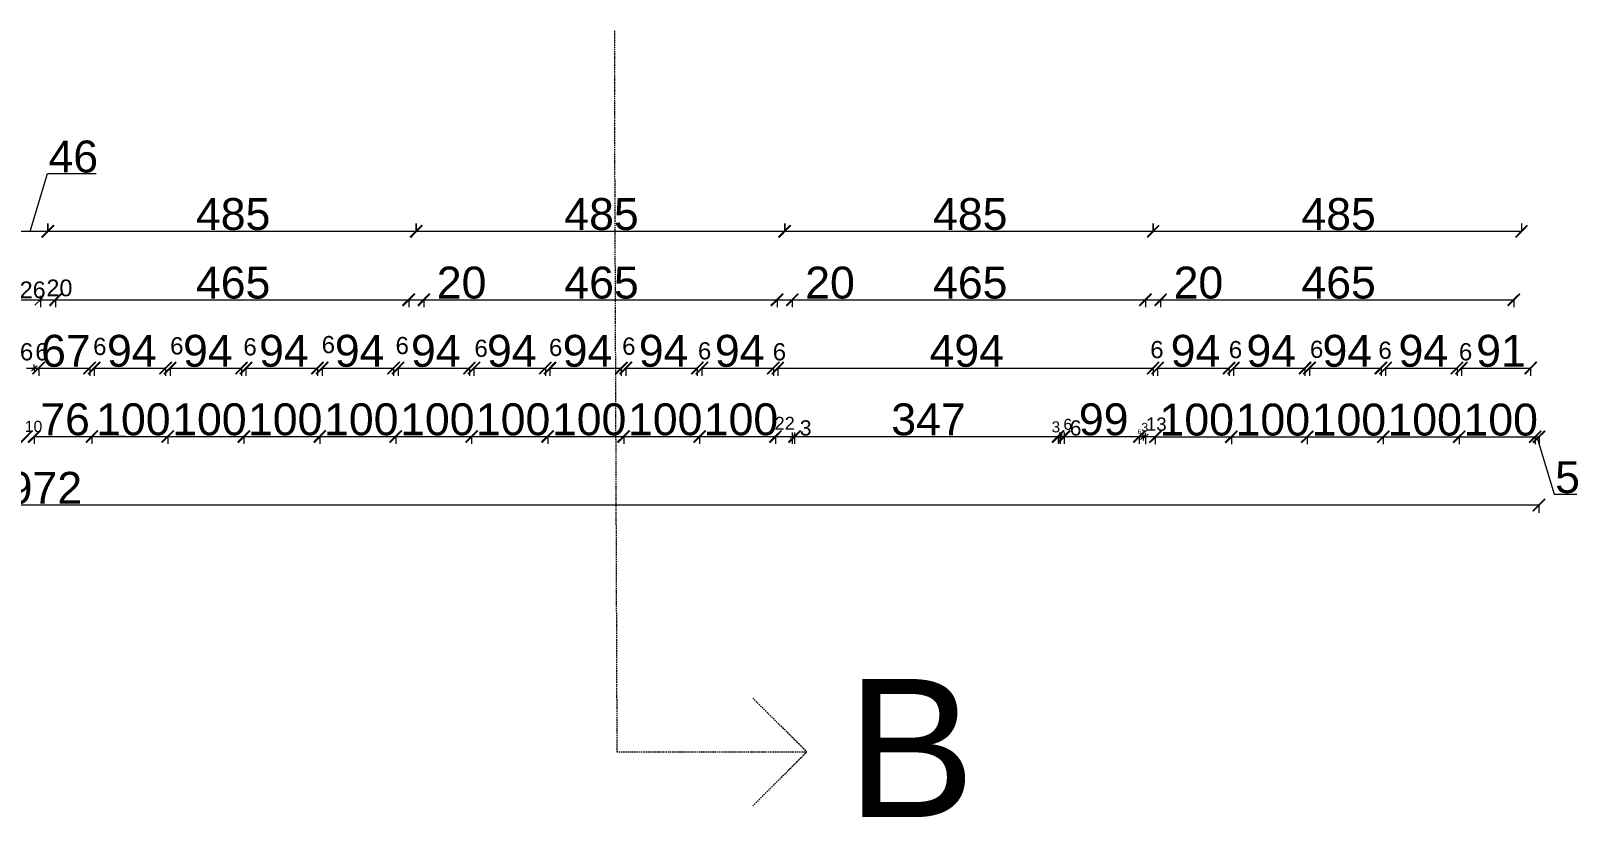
# Model space of a CAD drawing. Header units: centimetres. Extents: x 2816 to 28192, y 2553 to 18332.
# Drawn here: x 11771 to 16945, y 2662 to 5291 of the extents above; entities that cross this region are included whole.
import ezdxf

# ---------------------------------------------------------------- set-up
doc = ezdxf.new("R2010")
doc.units = ezdxf.units.CM
for name, color, linetype in [('PDF_0', 7, 'Continuous'), ('PDF_Dimenzionimi', 7, 'Continuous'), ('PDF_Kuotimi prerjeve', 7, 'Continuous'), ('PDF_Numrat e Kuotimit', 7, 'Continuous'), ('PDF_Prerja A-A', 7, 'Continuous')]:
    doc.layers.add(name, color=color, linetype=linetype)
doc.styles.add('PDF Arial', font='arial.ttf')

msp = doc.modelspace()

# ---------------------------------------------------------------- linework, layer by layer
at = {"layer": 'PDF_0', "transparency": 33554559}
for points in [[(11805.1, 4602.7), (11809.3, 4598.5), (11846.1, 4643.7)], [(11846.1, 4643.7), (11809.3, 4598.5), (11805.1, 4602.7)], [(11809.3, 4598.5), (11846.1, 4643.7), (11850.3, 4639.5)], [(11850.3, 4639.5), (11846.1, 4643.7), (11809.3, 4598.5)], [(13036.9, 4602.7), (13042.2, 4598.5), (13077.9, 4643.7)], [(13077.9, 4643.7), (13042.2, 4598.5), (13036.9, 4602.7)], [(13042.2, 4598.5), (13077.9, 4643.7), (13082.1, 4639.5)], [(13082.1, 4639.5), (13077.9, 4643.7), (13042.2, 4598.5)], [(14268.8, 4602.7), (14274, 4598.5), (14309.8, 4643.7)], [(14309.8, 4643.7), (14274, 4598.5), (14268.8, 4602.7)], [(14274, 4598.5), (14309.8, 4643.7), (14314, 4639.5)], [(14314, 4639.5), (14309.8, 4643.7), (14274, 4598.5)], [(15501.7, 4602.7), (15505.9, 4598.5), (15541.6, 4643.7)], [(15541.6, 4643.7), (15505.9, 4598.5), (15501.7, 4602.7)], [(15505.9, 4598.5), (15541.6, 4643.7), (15545.8, 4639.5)], [(15545.8, 4639.5), (15541.6, 4643.7), (15505.9, 4598.5)], [(16733.5, 4602.7), (16737.7, 4598.5), (16773.5, 4643.7)], [(16737.7, 4598.5), (16773.5, 4643.7), (16777.7, 4639.5)], [(11871.3, 4414.6), (11835.6, 4369.4), (11831.4, 4374.7)], [(11875.5, 4410.4), (11871.3, 4414.6), (11835.6, 4369.4)], [(13011.7, 4374.7), (13015.9, 4369.4), (13052.7, 4414.6)], [(13052.7, 4414.6), (13015.9, 4369.4), (13011.7, 4374.7)], [(13015.9, 4369.4), (13052.7, 4414.6), (13056.9, 4410.4)], [(13056.9, 4410.4), (13052.7, 4414.6), (13015.9, 4369.4)], [(13103.2, 4414.6), (13067.4, 4369.4), (13063.2, 4374.7)], [(13063.2, 4374.7), (13067.4, 4369.4), (13103.2, 4414.6)], [(13107.4, 4410.4), (13103.2, 4414.6), (13067.4, 4369.4)], [(13067.4, 4369.4), (13103.2, 4414.6), (13107.4, 4410.4)], [(14243.6, 4374.7), (14247.8, 4369.4), (14284.5, 4414.6)], [(14284.5, 4414.6), (14247.8, 4369.4), (14243.6, 4374.7)], [(14247.8, 4369.4), (14284.5, 4414.6), (14288.8, 4410.4)], [(14288.8, 4410.4), (14284.5, 4414.6), (14247.8, 4369.4)], [(14335, 4414.6), (14299.3, 4369.4), (14295.1, 4374.7)], [(14295.1, 4374.7), (14299.3, 4369.4), (14335, 4414.6)], [(14339.2, 4410.4), (14335, 4414.6), (14299.3, 4369.4)], [(14299.3, 4369.4), (14335, 4414.6), (14339.2, 4410.4)], [(15475.4, 4374.7), (15479.6, 4369.4), (15516.4, 4414.6)], [(15516.4, 4414.6), (15479.6, 4369.4), (15475.4, 4374.7)], [(15479.6, 4369.4), (15516.4, 4414.6), (15520.6, 4410.4)], [(15520.6, 4410.4), (15516.4, 4414.6), (15479.6, 4369.4)], [(15566.8, 4414.6), (15531.1, 4369.4), (15526.9, 4374.7)], [(15526.9, 4374.7), (15531.1, 4369.4), (15566.8, 4414.6)], [(15571.1, 4410.4), (15566.8, 4414.6), (15531.1, 4369.4)], [(15531.1, 4369.4), (15566.8, 4414.6), (15571.1, 4410.4)], [(16707.3, 4374.7), (16711.5, 4369.4), (16748.2, 4414.6)], [(16711.5, 4369.4), (16748.2, 4414.6), (16752.4, 4410.4)], [(11815.6, 4186.5), (11778.8, 4141.3), (11774.6, 4145.5)], [(11819.8, 4182.3), (11815.6, 4186.5), (11778.8, 4141.3)], [(11944.9, 4145.5), (11949.1, 4141.3), (11985.9, 4186.5)], [(11949.1, 4141.3), (11985.9, 4186.5), (11990.1, 4182.3)], [(12000.6, 4186.5), (11964.8, 4141.3), (11960.6, 4145.5)], [(12005.8, 4182.3), (12000.6, 4186.5), (11964.8, 4141.3)], [(12199.2, 4145.5), (12203.4, 4141.3), (12240.2, 4186.5)], [(12203.4, 4141.3), (12240.2, 4186.5), (12244.4, 4182.3)], [(12254.9, 4186.5), (12219.2, 4141.3), (12214, 4145.5)], [(12259.1, 4182.3), (12254.9, 4186.5), (12219.2, 4141.3)], [(12453.6, 4145.5), (12457.8, 4141.3), (12493.5, 4186.5)], [(12457.8, 4141.3), (12493.5, 4186.5), (12497.7, 4182.3)], [(12509.3, 4186.5), (12472.5, 4141.3), (12468.3, 4145.5)], [(12513.5, 4182.3), (12509.3, 4186.5), (12472.5, 4141.3)], [(12706.9, 4145.5), (12711.1, 4141.3), (12747.9, 4186.5)], [(12711.1, 4141.3), (12747.9, 4186.5), (12752.1, 4182.3)], [(12762.6, 4186.5), (12726.9, 4141.3), (12722.7, 4145.5)], [(12767.9, 4182.3), (12762.6, 4186.5), (12726.9, 4141.3)], [(12961.3, 4145.5), (12965.5, 4141.3), (13002.3, 4186.5)], [(12965.5, 4141.3), (13002.3, 4186.5), (13006.5, 4182.3)], [(13017, 4186.5), (12981.2, 4141.3), (12976, 4145.5)], [(13021.2, 4182.3), (13017, 4186.5), (12981.2, 4141.3)], [(13215.6, 4145.5), (13219.8, 4141.3), (13255.6, 4186.5)], [(13219.8, 4141.3), (13255.6, 4186.5), (13259.8, 4182.3)], [(13271.3, 4186.5), (13234.5, 4141.3), (13230.3, 4145.5)], [(13275.5, 4182.3), (13271.3, 4186.5), (13234.5, 4141.3)], [(13468.9, 4145.5), (13473.1, 4141.3), (13509.9, 4186.5)], [(13473.1, 4141.3), (13509.9, 4186.5), (13514.1, 4182.3)], [(13524.6, 4186.5), (13488.9, 4141.3), (13484.7, 4145.5)], [(13529.9, 4182.3), (13524.6, 4186.5), (13488.9, 4141.3)], [(13723.3, 4145.5), (13727.5, 4141.3), (13764.3, 4186.5)], [(13727.5, 4141.3), (13764.3, 4186.5), (13768.5, 4182.3)], [(13779, 4186.5), (13742.2, 4141.3), (13738, 4145.5)], [(13783.2, 4182.3), (13779, 4186.5), (13742.2, 4141.3)], [(13977.6, 4145.5), (13981.8, 4141.3), (14017.6, 4186.5)], [(13981.8, 4141.3), (14017.6, 4186.5), (14021.8, 4182.3)], [(14033.3, 4186.5), (13996.6, 4141.3), (13992.4, 4145.5)], [(14037.5, 4182.3), (14033.3, 4186.5), (13996.6, 4141.3)], [(14230.9, 4145.5), (14235.1, 4141.3), (14271.9, 4186.5)], [(14235.1, 4141.3), (14271.9, 4186.5), (14276.1, 4182.3)], [(14286.7, 4186.5), (14250.9, 4141.3), (14246.7, 4145.5)], [(14290.9, 4182.3), (14286.7, 4186.5), (14250.9, 4141.3)], [(15501.7, 4145.5), (15505.9, 4141.3), (15541.6, 4186.5)], [(15505.9, 4141.3), (15541.6, 4186.5), (15545.8, 4182.3)], [(15557.4, 4186.5), (15520.6, 4141.3), (15516.4, 4145.5)], [(15561.6, 4182.3), (15557.4, 4186.5), (15520.6, 4141.3)], [(15755, 4145.5), (15759.2, 4141.3), (15796, 4186.5)], [(15759.2, 4141.3), (15796, 4186.5), (15800.2, 4182.3)], [(15810.7, 4186.5), (15775, 4141.3), (15770.8, 4145.5)], [(15814.9, 4182.3), (15810.7, 4186.5), (15775, 4141.3)], [(16009.3, 4145.5), (16013.6, 4141.3), (16049.3, 4186.5)], [(16013.6, 4141.3), (16049.3, 4186.5), (16054.5, 4182.3)], [(16065.1, 4186.5), (16028.3, 4141.3), (16024.1, 4145.5)], [(16069.3, 4182.3), (16065.1, 4186.5), (16028.3, 4141.3)], [(16262.7, 4145.5), (16267.9, 4141.3), (16303.6, 4186.5)], [(16267.9, 4141.3), (16303.6, 4186.5), (16307.8, 4182.3)], [(16319.4, 4186.5), (16282.6, 4141.3), (16278.4, 4145.5)], [(16323.6, 4182.3), (16319.4, 4186.5), (16282.6, 4141.3)], [(16517, 4145.5), (16521.2, 4141.3), (16558, 4186.5)], [(16521.2, 4141.3), (16558, 4186.5), (16562.2, 4182.3)], [(16572.7, 4186.5), (16537, 4141.3), (16532.8, 4145.5)], [(16576.9, 4182.3), (16572.7, 4186.5), (16537, 4141.3)], [(16764, 4145.5), (16768.2, 4141.3), (16804, 4186.5)], [(16768.2, 4141.3), (16804, 4186.5), (16808.2, 4182.3)], [(11734.7, 3917.5), (11738.9, 3912.2), (11774.6, 3957.4)], [(11738.9, 3912.2), (11774.6, 3957.4), (11778.8, 3953.2)], [(11800.9, 3957.4), (11764.1, 3912.2), (11759.9, 3917.5)], [(11805.1, 3953.2), (11800.9, 3957.4), (11764.1, 3912.2)], [(11953.3, 3917.5), (11957.5, 3912.2), (11993.2, 3957.4)], [(11993.2, 3957.4), (11957.5, 3912.2), (11953.3, 3917.5)], [(11957.5, 3912.2), (11993.2, 3957.4), (11997.4, 3953.2)], [(11997.4, 3953.2), (11993.2, 3957.4), (11957.5, 3912.2)], [(12206.6, 3917.5), (12210.8, 3912.2), (12247.6, 3957.4)], [(12247.6, 3957.4), (12210.8, 3912.2), (12206.6, 3917.5)], [(12210.8, 3912.2), (12247.6, 3957.4), (12251.8, 3953.2)], [(12251.8, 3953.2), (12247.6, 3957.4), (12210.8, 3912.2)], [(12461, 3917.5), (12465.2, 3912.2), (12501.9, 3957.4)], [(12501.9, 3957.4), (12465.2, 3912.2), (12461, 3917.5)], [(12465.2, 3912.2), (12501.9, 3957.4), (12506.1, 3953.2)], [(12506.1, 3953.2), (12501.9, 3957.4), (12465.2, 3912.2)], [(12715.3, 3917.5), (12719.5, 3912.2), (12755.3, 3957.4)], [(12755.3, 3957.4), (12719.5, 3912.2), (12715.3, 3917.5)], [(12719.5, 3912.2), (12755.3, 3957.4), (12759.5, 3953.2)], [(12759.5, 3953.2), (12755.3, 3957.4), (12719.5, 3912.2)], [(12968.6, 3917.5), (12972.8, 3912.2), (13009.6, 3957.4)], [(13009.6, 3957.4), (12972.8, 3912.2), (12968.6, 3917.5)], [(12972.8, 3912.2), (13009.6, 3957.4), (13013.8, 3953.2)], [(13013.8, 3953.2), (13009.6, 3957.4), (12972.8, 3912.2)], [(13223, 3917.5), (13227.2, 3912.2), (13262.9, 3957.4)], [(13262.9, 3957.4), (13227.2, 3912.2), (13223, 3917.5)], [(13227.2, 3912.2), (13262.9, 3957.4), (13268.2, 3953.2)], [(13268.2, 3953.2), (13262.9, 3957.4), (13227.2, 3912.2)], [(13476.3, 3917.5), (13481.5, 3912.2), (13517.3, 3957.4)], [(13517.3, 3957.4), (13481.5, 3912.2), (13476.3, 3917.5)], [(13481.5, 3912.2), (13517.3, 3957.4), (13521.5, 3953.2)], [(13521.5, 3953.2), (13517.3, 3957.4), (13481.5, 3912.2)], [(13730.6, 3917.5), (13734.8, 3912.2), (13771.6, 3957.4)], [(13771.6, 3957.4), (13734.8, 3912.2), (13730.6, 3917.5)], [(13734.8, 3912.2), (13771.6, 3957.4), (13775.8, 3953.2)], [(13775.8, 3953.2), (13771.6, 3957.4), (13734.8, 3912.2)], [(13985, 3917.5), (13989.2, 3912.2), (14024.9, 3957.4)], [(14024.9, 3957.4), (13989.2, 3912.2), (13985, 3917.5)], [(13989.2, 3912.2), (14024.9, 3957.4), (14030.2, 3953.2)], [(14030.2, 3953.2), (14024.9, 3957.4), (13989.2, 3912.2)], [(14238.3, 3917.5), (14243.6, 3912.2), (14279.3, 3957.4)], [(14243.6, 3912.2), (14279.3, 3957.4), (14283.5, 3953.2)], [(14343.4, 3957.4), (14306.6, 3912.2), (14302.4, 3917.5)], [(14347.6, 3953.2), (14343.4, 3957.4), (14306.6, 3912.2)], [(14323.4, 3943.7), (14310.8, 3926.9), (14308.7, 3928)], [(14325.5, 3941.6), (14323.4, 3943.7), (14310.8, 3926.9)], [(14316.1, 3928), (14318.2, 3926.9), (14331.8, 3943.7)], [(14318.2, 3926.9), (14331.8, 3943.7), (14332.9, 3941.6)], [(15183.2, 3917.5), (15188.5, 3912.2), (15224.2, 3957.4)], [(15188.5, 3912.2), (15224.2, 3957.4), (15228.4, 3953.2)], [(15244.2, 3957.4), (15208.4, 3912.2), (15204.2, 3917.5)], [(15218.9, 3943.7), (15205.3, 3926.9), (15204.2, 3928)], [(15221, 3941.6), (15218.9, 3943.7), (15205.3, 3926.9)], [(15249.4, 3953.2), (15244.2, 3957.4), (15208.4, 3912.2)], [(15217.9, 3928), (15220, 3926.9), (15233.7, 3943.7)], [(15220, 3926.9), (15233.7, 3943.7), (15234.7, 3941.6)], [(15455.4, 3917.5), (15459.6, 3912.2), (15496.4, 3957.4)], [(15459.6, 3912.2), (15496.4, 3957.4), (15500.6, 3953.2)], [(15549, 3956.3), (15513.2, 3912.2), (15509, 3916.4)], [(15554.2, 3952.1), (15549, 3956.3), (15513.2, 3912.2)], [(15762.3, 3916.4), (15767.6, 3912.2), (15803.3, 3956.3)], [(15803.3, 3956.3), (15767.6, 3912.2), (15762.3, 3916.4)], [(15767.6, 3912.2), (15803.3, 3956.3), (15807.5, 3952.1)], [(15807.5, 3952.1), (15803.3, 3956.3), (15767.6, 3912.2)], [(16016.7, 3916.4), (16020.9, 3912.2), (16057.7, 3956.3)], [(16057.7, 3956.3), (16020.9, 3912.2), (16016.7, 3916.4)], [(16020.9, 3912.2), (16057.7, 3956.3), (16061.9, 3952.1)], [(16061.9, 3952.1), (16057.7, 3956.3), (16020.9, 3912.2)], [(16271.1, 3916.4), (16275.3, 3912.2), (16311, 3956.3)], [(16311, 3956.3), (16275.3, 3912.2), (16271.1, 3916.4)], [(16275.3, 3912.2), (16311, 3956.3), (16316.3, 3952.1)], [(16316.3, 3952.1), (16311, 3956.3), (16275.3, 3912.2)], [(16524.4, 3916.4), (16529.6, 3912.2), (16565.4, 3956.3)], [(16565.4, 3956.3), (16529.6, 3912.2), (16524.4, 3916.4)], [(16529.6, 3912.2), (16565.4, 3956.3), (16569.6, 3952.1)], [(16569.6, 3952.1), (16565.4, 3956.3), (16529.6, 3912.2)], [(16778.7, 3916.4), (16782.9, 3912.2), (16819.7, 3956.3)], [(16819.7, 3956.3), (16782.9, 3912.2), (16778.7, 3916.4)], [(16782.9, 3912.2), (16819.7, 3956.3), (16823.9, 3952.1)], [(16823.9, 3952.1), (16819.7, 3956.3), (16782.9, 3912.2)], [(16791.3, 3916.4), (16795.5, 3912.2), (16832.3, 3956.3)], [(16795.5, 3912.2), (16832.3, 3956.3), (16836.5, 3952.1)], [(16791.3, 3687.3), (16795.5, 3683.1), (16832.3, 3728.3)], [(16795.5, 3683.1), (16832.3, 3728.3), (16836.5, 3724.1)]]:
    msp.add_solid(points, dxfattribs=at)
at = {"layer": 'PDF_Dimenzionimi', "lineweight": 0}
for points in [[(11769.4, 4620.6), (11827.2, 4814), (11989, 4814)], [(11828.2, 4646.9), (11828.2, 4620.6), (11711.5, 4620.6)], [(11828.2, 4620.6), (11828.2, 4646.9)], [(13060.1, 4646.9), (13060.1, 4620.6), (11828.2, 4620.6)], [(13060.1, 4620.6), (13060.1, 4646.9)], [(14291.9, 4646.9), (14291.9, 4620.6), (13060.1, 4620.6)], [(14291.9, 4620.6), (14291.9, 4646.9)], [(15523.8, 4646.9), (15523.8, 4620.6), (14291.9, 4620.6)], [(15523.8, 4620.6), (15523.8, 4646.9)], [(16755.6, 4646.9), (16755.6, 4620.6), (15523.8, 4620.6)], [(11853.4, 4394.6), (11853.4, 4367.3)], [(11853.4, 4392.5), (13034.8, 4392.5)], [(13034.8, 4394.6), (13034.8, 4367.3)], [(13085.3, 4394.6), (13085.3, 4367.3)], [(13085.3, 4392.5), (14266.7, 4392.5)], [(14266.7, 4394.6), (14266.7, 4367.3)], [(14317.1, 4394.6), (14317.1, 4367.3)], [(14317.1, 4392.5), (15498.5, 4392.5)], [(15498.5, 4394.6), (15498.5, 4367.3)], [(15549, 4394.6), (15549, 4367.3)], [(15549, 4392.5), (16730.4, 4392.5)], [(16730.4, 4394.6), (16730.4, 4367.3)], [(11797.7, 4166.6), (11797.7, 4138.2)], [(11797.7, 4163.4), (11968, 4163.4)], [(11968, 4166.6), (11968, 4138.2)], [(11982.7, 4166.6), (11982.7, 4138.2)], [(11982.7, 4163.4), (12221.3, 4163.4)], [(12221.3, 4166.6), (12221.3, 4138.2)], [(12237.1, 4166.6), (12237.1, 4138.2)], [(12237.1, 4163.4), (12475.7, 4163.4)], [(12475.7, 4166.6), (12475.7, 4138.2)], [(12490.4, 4166.6), (12490.4, 4138.2)], [(12490.4, 4163.4), (12730, 4163.4)], [(12730, 4166.6), (12730, 4138.2)], [(12744.7, 4166.6), (12744.7, 4138.2)], [(12744.7, 4163.4), (12983.3, 4163.4)], [(12983.3, 4166.6), (12983.3, 4138.2)], [(12999.1, 4166.6), (12999.1, 4138.2)], [(12999.1, 4163.4), (13237.7, 4163.4)], [(13237.7, 4166.6), (13237.7, 4138.2)], [(13252.4, 4166.6), (13252.4, 4138.2)], [(13252.4, 4163.4), (13492, 4163.4)], [(13492, 4166.6), (13492, 4138.2)], [(13506.8, 4166.6), (13506.8, 4138.2)], [(13506.8, 4163.4), (13745.4, 4163.4)], [(13745.4, 4166.6), (13745.4, 4138.2)], [(13761.1, 4166.6), (13761.1, 4138.2)], [(13761.1, 4163.4), (13999.7, 4163.4)], [(13999.7, 4166.6), (13999.7, 4138.2)], [(14014.4, 4166.6), (14014.4, 4138.2)], [(14014.4, 4163.4), (14254.1, 4163.4)], [(14254.1, 4166.6), (14254.1, 4138.2)], [(14268.8, 4166.6), (14268.8, 4138.2)], [(14268.8, 4163.4), (15523.8, 4163.4)], [(15523.8, 4166.6), (15523.8, 4138.2)], [(15538.5, 4166.6), (15538.5, 4138.2)], [(15538.5, 4163.4), (15778.1, 4163.4)], [(15778.1, 4166.6), (15778.1, 4138.2)], [(15792.8, 4166.6), (15792.8, 4138.2)], [(15792.8, 4163.4), (16031.4, 4163.4)], [(16031.4, 4166.6), (16031.4, 4138.2)], [(16047.2, 4166.6), (16047.2, 4138.2)], [(16047.2, 4163.4), (16285.8, 4163.4)], [(16285.8, 4166.6), (16285.8, 4138.2)], [(16300.5, 4166.6), (16300.5, 4138.2)], [(16300.5, 4163.4), (16540.1, 4163.4)], [(16540.1, 4166.6), (16540.1, 4138.2)], [(16554.8, 4166.6), (16554.8, 4138.2)], [(16554.8, 4163.4), (16786.1, 4163.4)], [(16786.1, 4166.6), (16786.1, 4138.2)], [(11782, 3937.4), (11782, 3910.1)], [(11782, 3935.3), (11975.4, 3935.3)], [(11975.4, 3937.4), (11975.4, 3910.1)], [(11975.4, 3937.4), (11975.4, 3910.1)], [(11975.4, 3935.3), (12229.7, 3935.3)], [(12229.7, 3937.4), (12229.7, 3910.1)], [(12229.7, 3937.4), (12229.7, 3910.1)], [(12229.7, 3935.3), (12483, 3935.3)], [(12483, 3937.4), (12483, 3910.1)], [(12483, 3937.4), (12483, 3910.1)], [(12483, 3935.3), (12737.4, 3935.3)], [(12737.4, 3937.4), (12737.4, 3910.1)], [(12737.4, 3937.4), (12737.4, 3910.1)], [(12737.4, 3935.3), (12991.7, 3935.3)], [(12991.7, 3937.4), (12991.7, 3910.1)], [(12991.7, 3937.4), (12991.7, 3910.1)], [(12991.7, 3935.3), (13245, 3935.3)], [(13245, 3937.4), (13245, 3910.1)], [(13245, 3937.4), (13245, 3910.1)], [(13245, 3935.3), (13499.4, 3935.3)], [(13499.4, 3937.4), (13499.4, 3910.1)], [(13499.4, 3937.4), (13499.4, 3910.1)], [(13499.4, 3935.3), (13753.8, 3935.3)], [(13753.8, 3937.4), (13753.8, 3910.1)], [(13753.8, 3937.4), (13753.8, 3910.1)], [(13753.8, 3935.3), (14007.1, 3935.3)], [(14007.1, 3937.4), (14007.1, 3910.1)], [(14007.1, 3937.4), (14007.1, 3910.1)], [(14007.1, 3935.3), (14261.4, 3935.3)], [(14261.4, 3937.4), (14261.4, 3910.1)], [(14317.1, 3947.9), (14317.1, 3910.1)], [(14317.1, 3935.3), (14324.5, 3935.3), (14378.1, 3935.3)], [(14324.5, 3947.9), (14324.5, 3910.1)], [(14324.5, 3937.4), (14324.5, 3910.1)], [(14324.5, 3935.3), (15206.3, 3935.3)], [(15206.3, 3937.4), (15206.3, 3910.1)], [(15212.6, 3947.9), (15212.6, 3910.1)], [(15212.6, 3935.3), (15226.3, 3935.3), (15279.9, 3935.3)], [(15226.3, 3947.9), (15226.3, 3910.1)], [(15226.3, 3935.3), (15477.5, 3935.3)], [(15226.3, 3934.3), (15226.3, 3910.1)], [(15477.5, 3934.3), (15477.5, 3910.1)], [(15531.1, 3936.4), (15531.1, 3909)], [(15531.1, 3934.3), (15785.5, 3934.3)], [(15785.5, 3936.4), (15785.5, 3909)], [(15785.5, 3936.4), (15785.5, 3909)], [(15785.5, 3934.3), (16038.8, 3934.3)], [(16038.8, 3936.4), (16038.8, 3909)], [(16038.8, 3936.4), (16038.8, 3909)], [(16038.8, 3934.3), (16293.1, 3934.3)], [(16293.1, 3936.4), (16293.1, 3909)], [(16293.1, 3936.4), (16293.1, 3909)], [(16293.1, 3934.3), (16547.5, 3934.3)], [(16547.5, 3936.4), (16547.5, 3909)], [(16547.5, 3936.4), (16547.5, 3909)], [(16547.5, 3934.3), (16800.8, 3934.3)], [(16800.8, 3936.4), (16800.8, 3909)], [(16800.8, 3936.4), (16800.8, 3909)], [(16800.8, 3934.3), (16814.5, 3934.3)], [(16807.1, 3934.3), (16864.9, 3741.9), (16940.6, 3741.9)], [(16814.5, 3936.4), (16814.5, 3909)], [(16814.5, 3679.9), (16814.5, 3705.1), (6725.3, 3705.1)]]:
    msp.add_lwpolyline(points, dxfattribs=at)
at = {"layer": 'PDF_Kuotimi prerjeve', "lineweight": 0}
for points in [[(13034.8, 4417.8), (13034.8, 4417.8)], [(13085.3, 4417.8), (13085.3, 4417.8)], [(14266.7, 4417.8), (14266.7, 4417.8)], [(14317.1, 4417.8), (14317.1, 4417.8)], [(15498.5, 4417.8), (15498.5, 4417.8)], [(15549, 4417.8), (15549, 4417.8)], [(13034.8, 4392.5), (13085.3, 4392.5), (13285, 4392.5)], [(14266.7, 4392.5), (14317.1, 4392.5), (14516.8, 4392.5)], [(15498.5, 4392.5), (15549, 4392.5), (15748.7, 4392.5)]]:
    msp.add_lwpolyline(points, dxfattribs=at)
at = {"layer": 'PDF_Numrat e Kuotimit', "lineweight": 0}
for points in [[(11803, 4392.5), (11803, 4405.1)], [(11803, 4392.5), (11811.4, 4400.9)], [(11736.8, 4392.5), (11803, 4392.5)], [(11803, 4392.5), (11784.1, 4374.7)], [(11803, 4392.5), (11803, 4367.3)], [(11803, 4392.5), (11853.4, 4392.5)], [(11756.7, 4163.4), (11782, 4163.4)], [(11782, 4163.4), (11773.6, 4155)], [(11782, 4163.4), (11782, 4176)], [(11782, 4163.4), (11792.5, 4170.8)], [(11782, 4163.4), (11797.7, 4163.4)], [(11782, 4163.4), (11782, 4150.8)], [(12086.8, 3935.3), (12061.5, 3935.3)], [(14261.4, 3935.3), (14317.1, 3935.3)], [(15211.6, 3935.3), (15211.6, 3947.9)], [(15226.3, 3935.3), (15211.6, 3935.3)], [(15211.6, 3935.3), (15211.6, 3922.7)], [(15490.1, 3934.3), (15475.4, 3934.3)], [(15490.1, 3934.3), (15481.7, 3924.8)], [(15490.1, 3934.3), (15490.1, 3946.9)], [(15490.1, 3934.3), (15495.4, 3938.5)], [(15498.5, 3934.3), (15490.1, 3934.3)], [(15490.1, 3934.3), (15490.1, 3921.7)], [(15498.5, 3934.3), (15493.3, 3930.1)], [(15498.5, 3934.3), (15498.5, 3946.9)], [(15498.5, 3934.3), (15506.9, 3942.7)], [(15531.1, 3934.3), (15498.5, 3934.3)], [(15498.5, 3934.3), (15498.5, 3909)], [(15782.3, 3934.3), (15798.1, 3934.3)], [(15798.1, 3934.3), (15805.4, 3934.3)], [(15805.4, 3934.3), (15835.9, 3934.3)]]:
    msp.add_lwpolyline(points, dxfattribs=at)
at = {"layer": 'PDF_Prerja A-A', "lineweight": 0}
for points in [[(13722.2, 5291.2), (13722.2, 5285.9)], [(13722.2, 5283.8), (13722.2, 5278.6)], [(13722.2, 5276.5), (13722.2, 5271.2)], [(13722.2, 5269.1), (13722.2, 5263.9)], [(13722.2, 5261.8), (13722.2, 5256.5)], [(13722.2, 5254.4), (13722.2, 5249.2)], [(13722.2, 5246), (13722.2, 5241.8)], [(13722.2, 5238.6), (13722.2, 5234.4)], [(13722.2, 5231.3), (13722.2, 5227.1)], [(13722.2, 5223.9), (13722.2, 5218.7)], [(13722.2, 5216.6), (13722.2, 5211.3)], [(13722.2, 5209.2), (13722.2, 5204)], [(13722.2, 5201.9), (13722.2, 5196.6)], [(13722.2, 5194.5), (13722.2, 5189.2)], [(13722.2, 5187.1), (13722.2, 5181.9)], [(13722.2, 5179.8), (13722.2, 5174.5)], [(13722.2, 5172.4), (13722.2, 5167.2)], [(13722.2, 5164), (13722.2, 5159.8)], [(13722.2, 5156.7), (13722.2, 5152.5)], [(13722.2, 5149.3), (13722.2, 5145.1)], [(13722.2, 5141.9), (13722.2, 5136.7)], [(13722.2, 5134.6), (13722.2, 5129.3)], [(13722.2, 5127.2), (13722.2, 5122)], [(13722.2, 5119.9), (13722.2, 5114.6)], [(13722.2, 5112.5), (13722.2, 5107.3)], [(13722.2, 5105.2), (13722.2, 5099.9)], [(13722.2, 5097.8), (13722.2, 5092.5)], [(13722.2, 5090.4), (13723.3, 5085.2)], [(13723.3, 5083.1), (13723.3, 5077.8)], [(13723.3, 5074.7), (13723.3, 5070.5)], [(13723.3, 5067.3), (13723.3, 5063.1)], [(13723.3, 5060), (13723.3, 5055.8)], [(13723.3, 5052.6), (13723.3, 5047.3)], [(13723.3, 5045.2), (13723.3, 5040)], [(13723.3, 5037.9), (13723.3, 5032.6)], [(13723.3, 5030.5), (13723.3, 5025.3)], [(13723.3, 5023.2), (13723.3, 5017.9)], [(13723.3, 5015.8), (13723.3, 5010.6)], [(13723.3, 5008.5), (13723.3, 5003.2)], [(13723.3, 5001.1), (13723.3, 4995.8)], [(13723.3, 4992.7), (13723.3, 4988.5)], [(13723.3, 4985.3), (13723.3, 4981.1)], [(13723.3, 4978), (13723.3, 4973.8)], [(13723.3, 4970.6), (13723.3, 4965.4)], [(13723.3, 4963.3), (13723.3, 4958)], [(13723.3, 4955.9), (13723.3, 4950.7)], [(13723.3, 4948.5), (13723.3, 4943.3)], [(13723.3, 4941.2), (13723.3, 4935.9)], [(13723.3, 4933.8), (13723.3, 4928.6)], [(13723.3, 4926.5), (13723.3, 4921.2)], [(13723.3, 4919.1), (13723.3, 4913.9)], [(13723.3, 4911.8), (13723.3, 4906.5)], [(13723.3, 4903.4), (13723.3, 4899.1)], [(13723.3, 4896), (13723.3, 4891.8)], [(13723.3, 4888.6), (13723.3, 4884.4)], [(13723.3, 4881.3), (13723.3, 4876)], [(13723.3, 4873.9), (13723.3, 4868.7)], [(13723.3, 4866.6), (13723.3, 4861.3)], [(13723.3, 4859.2), (13723.3, 4854)], [(13723.3, 4851.9), (13723.3, 4846.6)], [(13723.3, 4844.5), (13723.3, 4839.2)], [(13723.3, 4837.1), (13723.3, 4831.9)], [(13723.3, 4829.8), (13723.3, 4824.5)], [(13723.3, 4821.4), (13723.3, 4817.2)], [(13723.3, 4814), (13723.3, 4809.8)], [(13723.3, 4806.7), (13723.3, 4802.5)], [(13723.3, 4799.3), (13724.3, 4794)], [(13724.3, 4791.9), (13724.3, 4786.7)], [(13724.3, 4784.6), (13724.3, 4779.3)], [(13724.3, 4777.2), (13724.3, 4772)], [(13724.3, 4769.9), (13724.3, 4764.6)], [(13724.3, 4762.5), (13724.3, 4757.3)], [(13724.3, 4755.2), (13724.3, 4749.9)], [(13724.3, 4747.8), (13724.3, 4742.5)], [(13724.3, 4740.4), (13724.3, 4735.2)], [(13724.3, 4732), (13724.3, 4727.8)], [(13724.3, 4724.7), (13724.3, 4720.5)], [(13724.3, 4717.3), (13724.3, 4713.1)], [(13724.3, 4710), (13724.3, 4704.7)], [(13724.3, 4702.6), (13724.3, 4697.3)], [(13724.3, 4695.2), (13724.3, 4690)], [(13724.3, 4687.9), (13724.3, 4682.6)], [(13724.3, 4680.5), (13724.3, 4675.3)], [(13724.3, 4673.2), (13724.3, 4667.9)], [(13724.3, 4665.8), (13724.3, 4660.6)], [(13724.3, 4658.5), (13724.3, 4653.2)], [(13724.3, 4650), (13724.3, 4645.8)], [(13724.3, 4642.7), (13724.3, 4638.5)], [(13724.3, 4635.3), (13724.3, 4631.1)], [(13724.3, 4628), (13724.3, 4622.7)], [(13724.3, 4620.6), (13724.3, 4615.4)], [(13724.3, 4613.3), (13724.3, 4608)], [(13724.3, 4605.9), (13724.3, 4600.6)], [(13724.3, 4598.5), (13724.3, 4593.3)], [(13724.3, 4591.2), (13724.3, 4585.9)], [(13724.3, 4583.8), (13724.3, 4578.6)], [(13724.3, 4576.5), (13724.3, 4571.2)], [(13724.3, 4569.1), (13724.3, 4563.9)], [(13724.3, 4560.7), (13724.3, 4556.5)], [(13724.3, 4553.3), (13724.3, 4549.1)], [(13724.3, 4546), (13724.3, 4541.8)], [(13724.3, 4538.6), (13724.3, 4533.4)], [(13724.3, 4531.3), (13724.3, 4526)], [(13724.3, 4523.9), (13724.3, 4518.7)], [(13724.3, 4516.6), (13724.3, 4511.3)], [(13724.3, 4509.2), (13725.4, 4503.9)], [(13725.4, 4501.8), (13725.4, 4496.6)], [(13725.4, 4494.5), (13725.4, 4489.2)], [(13725.4, 4487.1), (13725.4, 4481.9)], [(13725.4, 4478.7), (13725.4, 4474.5)], [(13725.4, 4471.4), (13725.4, 4467.2)], [(13725.4, 4464), (13725.4, 4459.8)], [(13725.4, 4456.7), (13725.4, 4451.4)], [(13725.4, 4449.3), (13725.4, 4444)], [(13725.4, 4441.9), (13725.4, 4436.7)], [(13725.4, 4434.6), (13725.4, 4429.3)], [(13725.4, 4427.2), (13725.4, 4422)], [(13725.4, 4419.9), (13725.4, 4414.6)], [(13725.4, 4412.5), (13725.4, 4407.3)], [(13725.4, 4405.1), (13725.4, 4399.9)], [(13725.4, 4397.8), (13725.4, 4392.5)], [(13725.4, 4389.4), (13725.4, 4385.2)], [(13725.4, 4382), (13725.4, 4377.8)], [(13725.4, 4374.7), (13725.4, 4370.5)], [(13725.4, 4367.3), (13725.4, 4362.1)], [(13725.4, 4360), (13725.4, 4354.7)], [(13725.4, 4352.6), (13725.4, 4347.3)], [(13725.4, 4345.2), (13725.4, 4340)], [(13725.4, 4337.9), (13725.4, 4332.6)], [(13725.4, 4330.5), (13725.4, 4325.3)], [(13725.4, 4323.2), (13725.4, 4317.9)], [(13725.4, 4315.8), (13725.4, 4310.6)], [(13725.4, 4307.4), (13725.4, 4303.2)], [(13725.4, 4300), (13725.4, 4295.8)], [(13725.4, 4292.7), (13725.4, 4288.5)], [(13725.4, 4285.3), (13725.4, 4280.1)], [(13725.4, 4278), (13725.4, 4272.7)], [(13725.4, 4270.6), (13725.4, 4265.4)], [(13725.4, 4263.3), (13725.4, 4258)], [(13725.4, 4255.9), (13725.4, 4250.6)], [(13725.4, 4248.5), (13725.4, 4243.3)], [(13725.4, 4241.2), (13725.4, 4235.9)], [(13725.4, 4233.8), (13725.4, 4228.6)], [(13725.4, 4226.5), (13725.4, 4221.2)], [(13725.4, 4218.1), (13726.4, 4213.9)], [(13726.4, 4210.7), (13726.4, 4206.5)], [(13726.4, 4203.3), (13726.4, 4199.1)], [(13726.4, 4196), (13726.4, 4190.7)], [(13726.4, 4188.6), (13726.4, 4183.4)], [(13726.4, 4181.3), (13726.4, 4176)], [(13726.4, 4173.9), (13726.4, 4168.7)], [(13726.4, 4166.6), (13726.4, 4161.3)], [(13726.4, 4159.2), (13726.4, 4153.9)], [(13726.4, 4151.8), (13726.4, 4146.6)], [(13726.4, 4144.5), (13726.4, 4139.2)], [(13726.4, 4136.1), (13726.4, 4131.9)], [(13726.4, 4128.7), (13726.4, 4124.5)], [(13726.4, 4121.4), (13726.4, 4117.2)], [(13726.4, 4114), (13726.4, 4108.7)], [(13726.4, 4106.6), (13726.4, 4101.4)], [(13726.4, 4099.3), (13726.4, 4094)], [(13726.4, 4091.9), (13726.4, 4086.7)], [(13726.4, 4084.6), (13726.4, 4079.3)], [(13726.4, 4077.2), (13726.4, 4072)], [(13726.4, 4069.9), (13726.4, 4064.6)], [(13726.4, 4062.5), (13726.4, 4057.2)], [(13726.4, 4055.1), (13726.4, 4049.9)], [(13726.4, 4046.7), (13726.4, 4042.5)], [(13726.4, 4039.4), (13726.4, 4035.2)], [(13726.4, 4032), (13726.4, 4027.8)], [(13726.4, 4024.7), (13726.4, 4019.4)], [(13726.4, 4017.3), (13726.4, 4012.1)], [(13726.4, 4009.9), (13726.4, 4004.7)], [(13726.4, 4002.6), (13726.4, 3997.3)], [(13726.4, 3995.2), (13726.4, 3990)], [(13726.4, 3987.9), (13726.4, 3982.6)], [(13726.4, 3980.5), (13726.4, 3975.3)], [(13726.4, 3973.2), (13726.4, 3967.9)], [(13726.4, 3964.8), (13726.4, 3960.5)], [(13726.4, 3957.4), (13726.4, 3953.2)], [(13726.4, 3950), (13726.4, 3945.8)], [(13726.4, 3942.7), (13726.4, 3937.4)], [(13726.4, 3935.3), (13726.4, 3930.1)], [(13726.4, 3928), (13727.5, 3922.7)], [(13727.5, 3920.6), (13727.5, 3915.4)], [(13727.5, 3913.3), (13727.5, 3908)], [(13727.5, 3905.9), (13727.5, 3900.6)], [(13727.5, 3898.5), (13727.5, 3893.3)], [(13727.5, 3891.2), (13727.5, 3885.9)], [(13727.5, 3883.8), (13727.5, 3878.6)], [(13727.5, 3875.4), (13727.5, 3871.2)], [(13727.5, 3868.1), (13727.5, 3863.9)], [(13727.5, 3860.7), (13727.5, 3856.5)], [(13727.5, 3853.3), (13727.5, 3848.1)], [(13727.5, 3846), (13727.5, 3840.7)], [(13727.5, 3838.6), (13727.5, 3833.4)], [(13727.5, 3831.3), (13727.5, 3826)], [(13727.5, 3823.9), (13727.5, 3818.7)], [(13727.5, 3816.6), (13727.5, 3811.3)], [(13727.5, 3809.2), (13727.5, 3803.9)], [(13727.5, 3801.8), (13727.5, 3796.6)], [(13727.5, 3793.4), (13727.5, 3789.2)], [(13727.5, 3786.1), (13727.5, 3781.9)], [(13727.5, 3778.7), (13727.5, 3774.5)], [(13727.5, 3771.4), (13727.5, 3766.1)], [(13727.5, 3764), (13727.5, 3758.7)], [(13727.5, 3756.6), (13727.5, 3751.4)], [(13727.5, 3749.3), (13727.5, 3744)], [(13727.5, 3741.9), (13727.5, 3736.7)], [(13727.5, 3734.6), (13727.5, 3729.3)], [(13727.5, 3727.2), (13727.5, 3722)], [(13727.5, 3719.9), (13727.5, 3714.6)], [(13727.5, 3712.5), (13727.5, 3707.2)], [(13727.5, 3704.1), (13727.5, 3699.9)], [(13727.5, 3696.7), (13727.5, 3692.5)], [(13727.5, 3689.4), (13727.5, 3685.2)], [(13727.5, 3682), (13727.5, 3676.8)], [(13727.5, 3674.7), (13727.5, 3669.4)], [(13727.5, 3667.3), (13727.5, 3662)], [(13727.5, 3659.9), (13727.5, 3654.7)], [(13727.5, 3652.6), (13727.5, 3647.3)], [(13727.5, 3645.2), (13727.5, 3640)], [(13728.5, 3637.9), (13728.5, 3632.6)], [(13728.5, 3630.5), (13728.5, 3625.3)], [(13728.5, 3622.1), (13728.5, 3617.9)], [(13728.5, 3614.7), (13728.5, 3610.5)], [(13728.5, 3607.4), (13728.5, 3603.2)], [(13728.5, 3600), (13728.5, 3594.8)], [(13728.5, 3592.7), (13728.5, 3587.4)], [(13728.5, 3585.3), (13728.5, 3580.1)], [(13728.5, 3578), (13728.5, 3572.7)], [(13728.5, 3570.6), (13728.5, 3565.3)], [(13728.5, 3563.2), (13728.5, 3558)], [(13728.5, 3555.9), (13728.5, 3550.6)], [(13728.5, 3548.5), (13728.5, 3543.3)], [(13728.5, 3541.2), (13728.5, 3535.9)], [(13728.5, 3532.8), (13728.5, 3528.6)], [(13728.5, 3525.4), (13728.5, 3521.2)], [(13728.5, 3518.1), (13728.5, 3513.8)], [(13728.5, 3510.7), (13728.5, 3505.4)], [(13728.5, 3503.3), (13728.5, 3498.1)], [(13728.5, 3496), (13728.5, 3490.7)], [(13728.5, 3488.6), (13728.5, 3483.4)], [(13728.5, 3481.3), (13728.5, 3476)], [(13728.5, 3473.9), (13728.5, 3468.6)], [(13728.5, 3466.5), (13728.5, 3461.3)], [(13728.5, 3459.2), (13728.5, 3453.9)], [(13728.5, 3450.8), (13728.5, 3446.6)], [(13728.5, 3443.4), (13728.5, 3439.2)], [(13728.5, 3436.1), (13728.5, 3431.9)], [(13728.5, 3428.7), (13728.5, 3423.5)], [(13728.5, 3421.4), (13728.5, 3416.1)], [(13728.5, 3414), (13728.5, 3408.7)], [(13728.5, 3406.6), (13728.5, 3401.4)], [(13728.5, 3399.3), (13728.5, 3394)], [(13728.5, 3391.9), (13728.5, 3386.7)], [(13728.5, 3384.6), (13728.5, 3379.3)], [(13728.5, 3377.2), (13728.5, 3372)], [(13728.5, 3369.8), (13728.5, 3364.6)], [(13728.5, 3361.4), (13728.5, 3357.2)], [(13728.5, 3354.1), (13728.5, 3349.9)], [(13729.6, 3346.7), (13729.6, 3342.5)], [(13729.6, 3339.4), (13729.6, 3334.1)], [(13729.6, 3332), (13729.6, 3326.8)], [(13729.6, 3324.7), (13729.6, 3319.4)], [(13729.6, 3317.3), (13729.6, 3312)], [(13729.6, 3309.9), (13729.6, 3304.7)], [(13729.6, 3302.6), (13729.6, 3297.3)], [(13729.6, 3295.2), (13729.6, 3290)], [(13729.6, 3287.9), (13729.6, 3282.6)], [(13729.6, 3279.5), (13729.6, 3275.3)], [(13729.6, 3272.1), (13729.6, 3267.9)], [(13729.6, 3264.7), (13729.6, 3260.5)], [(13729.6, 3257.4), (13729.6, 3252.1)], [(13729.6, 3250), (13729.6, 3244.8)], [(13729.6, 3242.7), (13729.6, 3237.4)], [(13729.6, 3235.3), (13729.6, 3230.1)], [(13729.6, 3228), (13729.6, 3222.7)], [(13729.6, 3220.6), (13729.6, 3215.3)], [(13729.6, 3213.2), (13729.6, 3208)], [(13729.6, 3205.9), (13729.6, 3200.6)], [(13729.6, 3198.5), (13729.6, 3193.3)], [(13729.6, 3190.1), (13729.6, 3185.9)], [(13729.6, 3182.8), (13729.6, 3178.6)], [(13729.6, 3175.4), (13729.6, 3171.2)], [(13729.6, 3168), (13729.6, 3162.8)], [(13729.6, 3160.7), (13729.6, 3155.4)], [(13729.6, 3153.3), (13729.6, 3148.1)], [(13729.6, 3146), (13729.6, 3140.7)], [(13729.6, 3138.6), (13729.6, 3133.4)], [(13729.6, 3131.3), (13729.6, 3126)], [(13729.6, 3123.9), (13729.6, 3118.6)], [(13729.6, 3116.5), (13729.6, 3111.3)], [(13729.6, 3108.1), (13729.6, 3103.9)], [(13729.6, 3100.8), (13729.6, 3096.6)], [(13729.6, 3093.4), (13729.6, 3089.2)], [(13729.6, 3086.1), (13729.6, 3080.8)], [(13729.6, 3078.7), (13729.6, 3073.4)], [(13729.6, 3071.3), (13729.6, 3066.1)], [(13729.6, 3064), (13729.6, 3058.7)], [(13730.6, 3056.6), (13730.6, 3051.4)], [(14187.9, 3057.7), (14185.7, 3059.8)], [(14193.1, 3052.4), (14190, 3055.6)], [(13730.6, 3049.3), (13730.6, 3044)], [(13730.6, 3041.9), (13730.6, 3036.7)], [(13730.6, 3034.6), (13730.6, 3029.3)], [(13730.6, 3027.2), (13730.6, 3021.9)], [(13730.6, 3018.8), (13730.6, 3014.6)], [(13730.6, 3011.4), (13730.6, 3007.2)], [(13730.6, 3004.1), (13730.6, 2999.9)], [(14198.4, 3047.2), (14195.2, 3050.3)], [(14203.6, 3041.9), (14200.5, 3045.1)], [(14208.9, 3036.7), (14205.7, 3039.8)], [(14214.1, 3031.4), (14211, 3034.6)], [(14219.4, 3026.2), (14216.2, 3029.3)], [(14224.6, 3020.9), (14221.5, 3024)], [(14229.9, 3015.6), (14226.7, 3018.8)], [(14235.1, 3010.4), (14232, 3013.5)], [(14240.4, 3005.1), (14237.3, 3008.3)], [(14245.7, 2999.9), (14242.5, 3003)], [(13730.6, 2996.7), (13730.6, 2991.5)], [(13730.6, 2989.4), (13730.6, 2984.1)], [(13730.6, 2982), (13730.6, 2976.8)], [(13730.6, 2974.7), (13730.6, 2969.4)], [(13730.6, 2967.3), (13730.6, 2962)], [(13730.6, 2959.9), (13730.6, 2954.7)], [(13730.6, 2952.6), (13730.6, 2947.3)], [(14250.9, 2994.6), (14247.8, 2997.8)], [(14256.2, 2989.4), (14253, 2992.5)], [(14261.4, 2984.1), (14258.3, 2987.3)], [(14266.7, 2978.9), (14263.5, 2982)], [(14271.9, 2973.6), (14268.8, 2976.8)], [(14277.2, 2968.3), (14274, 2971.5)], [(14283.5, 2963.1), (14279.3, 2966.2)], [(14288.8, 2957.8), (14284.5, 2961)], [(14294, 2952.6), (14289.8, 2955.7)], [(14299.3, 2947.3), (14295.1, 2950.5)], [(13730.6, 2945.2), (13730.6, 2940)], [(13730.6, 2936.8), (13730.6, 2932.6)], [(13730.6, 2929.5), (13730.6, 2925.2)], [(13730.6, 2922.1), (13730.6, 2917.9)], [(13730.6, 2914.7), (13730.6, 2909.5)], [(13730.6, 2907.4), (13730.6, 2902.1)], [(13730.6, 2900), (13730.6, 2894.8)], [(14304.5, 2942.1), (14300.3, 2945.2)], [(14309.8, 2936.8), (14305.6, 2940)], [(14315, 2931.6), (14310.8, 2934.7)], [(14320.3, 2926.3), (14316.1, 2929.5)], [(14325.5, 2921), (14321.3, 2924.2)], [(14330.8, 2915.8), (14326.6, 2918.9)], [(14336.1, 2910.5), (14331.8, 2913.7)], [(14341.3, 2905.3), (14337.1, 2908.4)], [(14346.6, 2900), (14342.4, 2903.2)], [(14351.8, 2894.8), (14347.6, 2897.9)], [(13730.6, 2892.7), (13730.6, 2887.4)], [(13730.6, 2885.3), (13730.6, 2880.1)], [(13730.6, 2880.1), (13733.8, 2880.1)], [(13736.9, 2880.1), (13741.1, 2880.1)], [(13744.3, 2880.1), (13749.6, 2880.1)], [(13751.7, 2880.1), (13756.9, 2880.1)], [(13759, 2880.1), (13764.3, 2880.1)], [(13766.4, 2880.1), (13771.6, 2880.1)], [(13773.7, 2880.1), (13779, 2880.1)], [(13781.1, 2880.1), (13786.3, 2880.1)], [(13788.4, 2880.1), (13793.7, 2880.1)], [(13795.8, 2880.1), (13801.1, 2880.1)], [(13804.2, 2880.1), (13808.4, 2880.1)], [(13811.6, 2880.1), (13815.8, 2880.1)], [(13818.9, 2880.1), (13823.1, 2880.1)], [(13826.3, 2880.1), (13830.5, 2880.1)], [(13833.6, 2880.1), (13838.9, 2880.1)], [(13841, 2880.1), (13846.3, 2880.1)], [(13848.4, 2880.1), (13853.6, 2880.1)], [(13855.7, 2880.1), (13861, 2880.1)], [(13863.1, 2880.1), (13868.3, 2880.1)], [(13870.4, 2880.1), (13875.7, 2880.1)], [(13877.8, 2880.1), (13883, 2880.1)], [(13885.1, 2880.1), (13890.4, 2880.1)], [(13893.6, 2880.1), (13897.8, 2880.1)], [(13900.9, 2880.1), (13905.1, 2880.1)], [(13908.3, 2880.1), (13912.5, 2880.1)], [(13915.6, 2880.1), (13920.9, 2880.1)], [(13923, 2880.1), (13928.2, 2880.1)], [(13930.3, 2880.1), (13935.6, 2880.1)], [(13937.7, 2880.1), (13943, 2880.1)], [(13945.1, 2880.1), (13950.3, 2880.1)], [(13952.4, 2880.1), (13957.7, 2880.1)], [(13959.8, 2880.1), (13965, 2880.1)], [(13967.1, 2880.1), (13972.4, 2880.1)], [(13974.5, 2880.1), (13979.7, 2880.1)], [(13982.9, 2880.1), (13987.1, 2880.1)], [(13990.3, 2880.1), (13994.5, 2880.1)], [(13997.6, 2880.1), (14001.8, 2880.1)], [(14005, 2880.1), (14010.2, 2880.1)], [(14012.3, 2880.1), (14017.6, 2880.1)], [(14019.7, 2880.1), (14024.9, 2880.1)], [(14027, 2880.1), (14032.3, 2880.1)], [(14034.4, 2880.1), (14039.7, 2880.1)], [(14041.8, 2880.1), (14047, 2880.1)], [(14049.1, 2880.1), (14054.4, 2880.1)], [(14056.5, 2880.1), (14061.7, 2880.1)], [(14064.9, 2880.1), (14069.1, 2880.1)], [(14072.2, 2880.1), (14076.4, 2880.1)], [(14079.6, 2880.1), (14083.8, 2880.1)], [(14087, 2880.1), (14092.2, 2880.1)], [(14094.3, 2880.1), (14099.6, 2880.1)], [(14101.7, 2880.1), (14106.9, 2880.1)], [(14109, 2880.1), (14114.3, 2880.1)], [(14116.4, 2880.1), (14121.6, 2880.1)], [(14123.7, 2880.1), (14129, 2880.1)], [(14131.1, 2880.1), (14136.3, 2880.1)], [(14138.5, 2880.1), (14143.7, 2880.1)], [(14145.8, 2880.1), (14151.1, 2880.1)], [(14154.2, 2880.1), (14158.4, 2880.1)], [(14161.6, 2880.1), (14165.8, 2880.1)], [(14168.9, 2880.1), (14173.1, 2880.1)], [(14176.3, 2880.1), (14181.5, 2880.1)], [(14183.6, 2880.1), (14188.9, 2880.1)], [(14191, 2880.1), (14196.3, 2880.1)], [(14198.4, 2880.1), (14203.6, 2880.1)], [(14205.7, 2880.1), (14211, 2880.1)], [(14213.1, 2880.1), (14218.3, 2880.1)], [(14220.4, 2880.1), (14225.7, 2880.1)], [(14227.8, 2880.1), (14233, 2880.1)], [(14236.2, 2880.1), (14240.4, 2880.1)], [(14243.6, 2880.1), (14247.8, 2880.1)], [(14250.9, 2880.1), (14255.1, 2880.1)], [(14258.3, 2880.1), (14263.5, 2880.1)], [(14265.6, 2880.1), (14270.9, 2880.1)], [(14273, 2880.1), (14278.2, 2880.1)], [(14280.3, 2880.1), (14285.6, 2880.1)], [(14287.7, 2880.1), (14293, 2880.1)], [(14295.1, 2880.1), (14300.3, 2880.1)], [(14302.4, 2880.1), (14307.7, 2880.1)], [(14309.8, 2880.1), (14315, 2880.1)], [(14317.1, 2880.1), (14322.4, 2880.1)], [(14325.5, 2880.1), (14329.7, 2880.1)], [(14336.1, 2849.6), (14331.8, 2846.4)], [(14332.9, 2880.1), (14337.1, 2880.1)], [(14341.3, 2854.8), (14337.1, 2851.7)], [(14340.3, 2880.1), (14344.5, 2880.1)], [(14346.6, 2860.1), (14342.4, 2856.9)], [(14347.6, 2880.1), (14352.9, 2880.1)], [(14351.8, 2865.3), (14347.6, 2862.2)], [(14357.1, 2889.5), (14352.9, 2892.7)], [(14357.1, 2870.6), (14352.9, 2867.4)], [(14355, 2880.1), (14360.2, 2880.1)], [(14362.3, 2884.3), (14358.1, 2887.4)], [(14362.3, 2875.9), (14358.1, 2872.7)], [(14362.3, 2880.1), (14365.5, 2880.1)], [(14365.5, 2880.1), (14363.4, 2882.2)], [(14365.5, 2880.1), (14363.4, 2878)], [(14283.5, 2797), (14279.3, 2793.9)], [(14288.8, 2802.3), (14284.5, 2799.1)], [(14294, 2807.5), (14289.8, 2804.4)], [(14299.3, 2812.8), (14295.1, 2809.6)], [(14304.5, 2818), (14300.3, 2814.9)], [(14309.8, 2823.3), (14305.6, 2820.1)], [(14315, 2828.6), (14310.8, 2825.4)], [(14320.3, 2833.8), (14316.1, 2830.7)], [(14325.5, 2839.1), (14321.3, 2835.9)], [(14330.8, 2844.3), (14326.6, 2841.2)], [(14229.9, 2744.5), (14226.7, 2741.3)], [(14235.1, 2749.7), (14232, 2746.6)], [(14240.4, 2755), (14237.3, 2751.8)], [(14245.7, 2760.2), (14242.5, 2757.1)], [(14250.9, 2765.5), (14247.8, 2762.3)], [(14256.2, 2770.7), (14253, 2767.6)], [(14261.4, 2776), (14258.3, 2772.8)], [(14266.7, 2781.3), (14263.5, 2778.1)], [(14271.9, 2786.5), (14268.8, 2783.4)], [(14277.2, 2791.8), (14274, 2788.6)], [(14187.9, 2702.4), (14185.7, 2700.3)], [(14193.1, 2707.7), (14190, 2704.5)], [(14198.4, 2712.9), (14195.2, 2709.8)], [(14203.6, 2718.2), (14200.5, 2715)], [(14208.9, 2723.4), (14205.7, 2720.3)], [(14214.1, 2728.7), (14211, 2725.5)], [(14219.4, 2734), (14216.2, 2730.8)], [(14224.6, 2739.2), (14221.5, 2736.1)]]:
    msp.add_lwpolyline(points, dxfattribs=at)

# ---------------------------------------------------------------- texts
at = {"layer": 'PDF_Dimenzionimi', "attachment_point": 7, "style": 'PDF Arial'}
for s, insert, char_height in [('\\W1.000557;46', (11830.1, 4816.4), 106.681), ('\\W1.001214;485', (12323.1, 4624.1), 106.681), ('\\W1.001214;485', (13554.9, 4624.1), 106.681), ('\\W1.001214;485', (14787.8, 4624.1), 106.681), ('\\W1.001214;485', (16019.6, 4624.1), 106.681), ('\\W1.001214;465', (12323.1, 4394.9), 106.681), ('\\W1.001214;465', (13554.9, 4394.9), 106.681), ('\\W1.001214;465', (14787.8, 4394.9), 106.681), ('\\W1.001214;465', (16019.6, 4394.9), 106.681), ('\\W1.001193;67', (11805.4, 4166.8), 106.681), ('\\W1.000815;94', (12025.7, 4166.8), 106.681), ('\\W1.000815;94', (12280, 4166.8), 106.681), ('\\W1.000815;94', (12534.4, 4166.8), 106.681), ('\\W1.000815;94', (12787.7, 4166.8), 106.681), ('\\W1.000815;94', (13042.1, 4166.8), 106.681), ('\\W1.000815;94', (13296.4, 4166.8), 106.681), ('\\W1.000815;94', (13549.7, 4166.8), 106.681), ('\\W1.000815;94', (13804.1, 4166.8), 106.681), ('\\W1.000815;94', (14058.4, 4166.8), 106.681), ('\\W1.000954;494', (14776.2, 4166.8), 106.681), ('\\W1.000815;94', (15582.5, 4166.8), 106.681), ('\\W1.000815;94', (15835.8, 4166.8), 106.681), ('\\W1.000815;94', (16090.2, 4166.8), 106.681), ('\\W1.000815;94', (16344.5, 4166.8), 106.681), ('\\W1.000981;91', (16604.1, 4166.8), 106.681), ('\\W1.000273;76', (11802.7, 3937.7), 106.681), ('\\W1.001159;100', (11989.5, 3937.7), 106.681), ('\\W1.001159;100', (12243.8, 3937.7), 106.681), ('\\W1.001159;100', (12497.1, 3937.7), 106.681), ('\\W1.001159;100', (12751.5, 3937.7), 106.681), ('\\W1.001159;100', (13005.9, 3937.7), 106.681), ('\\W1.001159;100', (13259.2, 3937.7), 106.681), ('\\W1.001159;100', (13513.5, 3937.7), 106.681), ('\\W1.001159;100', (13767.9, 3937.7), 106.681), ('\\W1.001159;100', (14021.2, 3937.7), 106.681), ('\\W1.001499;347', (14648.2, 3937.6), 106.681), ('\\W1.000909;99', (15275.6, 3937.7), 106.681), ('\\W1.001159;100', (15545.2, 3936.7), 106.681), ('\\W1.001159;100', (15799.6, 3936.7), 106.681), ('\\W1.001159;100', (16054, 3936.7), 106.681), ('\\W1.001159;100', (16307.3, 3936.7), 106.681), ('\\W1.001159;100', (16561.6, 3936.7), 106.681), ('\\W1.001289;3', (14342.2, 3937.6), 50.8), ('\\W0.998941;6', (15244.7, 3937.6), 50.8), ('\\W1.001554;5', (16867.9, 3744.3), 106.681), ('\\W1.001281;3972', (11610.6, 3708.5), 106.681)]:
    msp.add_mtext(s, dxfattribs=dict(at, insert=insert, char_height=char_height))
at = {"layer": 'PDF_Kuotimi prerjeve', "char_height": 106.681, "attachment_point": 7, "style": 'PDF Arial'}
for insert in [(13128.6, 4394.9), (14360.5, 4394.9), (15592.3, 4394.9)]:
    msp.add_mtext('\\W1.000843;20', dxfattribs=dict(at, insert=insert))
at = {"layer": 'PDF_Numrat e Kuotimit', "attachment_point": 7, "style": 'PDF Arial'}
for s, insert, char_height in [('\\W0.999962;26', (11733.8, 4396.8), 55.934), ('\\W1.000843;20', (11823.2, 4403.1), 55.934), ('\\W0.998941;6', (11734.5, 4188.7), 57.546), ('\\W0.998941;6', (11786, 4188.7), 57.546), ('\\W0.998941;6', (11979.4, 4206.6), 57.546), ('\\W0.998941;6', (12236.9, 4208.7), 57.546), ('\\W0.998941;6', (12481.8, 4205.5), 57.546), ('\\W0.998941;6', (12743.6, 4212.9), 57.546), ('\\W0.998941;6', (12990.6, 4209.7), 57.546), ('\\W0.998941;6', (13254.4, 4200.3), 57.546), ('\\W0.998941;6', (13503.5, 4203.4), 57.546), ('\\W0.998941;6', (13748.4, 4207.6), 57.546), ('\\W0.998941;6', (14001.7, 4191.9), 57.546), ('\\W0.998941;6', (14251.8, 4188.7), 57.546), ('\\W0.998941;6', (15514.2, 4196.1), 57.546), ('\\W0.998941;6', (15776.9, 4196.1), 57.546), ('\\W0.998941;6', (16048.1, 4197.1), 57.546), ('\\W0.998941;6', (16277.2, 4194), 57.546), ('\\W0.998941;6', (16546.3, 4188.7), 57.546), ('\\W1.001284;10', (11750.9, 3949.4), 37.572), ('\\W1.000971;22', (14258, 3957.4), 43.418), ('\\W1.001289;3', (15184.3, 3948.3), 36.783), ('\\W0.998941;6', (15224, 3956.8), 36.783), ('\\W1.000840;13', (15500, 3953.5), 44.492), ('\\W0.998941;6', (15472, 3943.5), 15.609), ('\\W1.001289;3', (15484.5, 3950.6), 29.495)]:
    msp.add_mtext(s, dxfattribs=dict(at, insert=insert, char_height=char_height))
at = {"layer": 'PDF_Prerja A-A', "insert": (14498.9, 2662.5), "char_height": 461.677, "attachment_point": 7, "style": 'PDF Arial'}
msp.add_mtext('\\W1.000154;B', dxfattribs=at)

doc.saveas('drawing.dxf')
